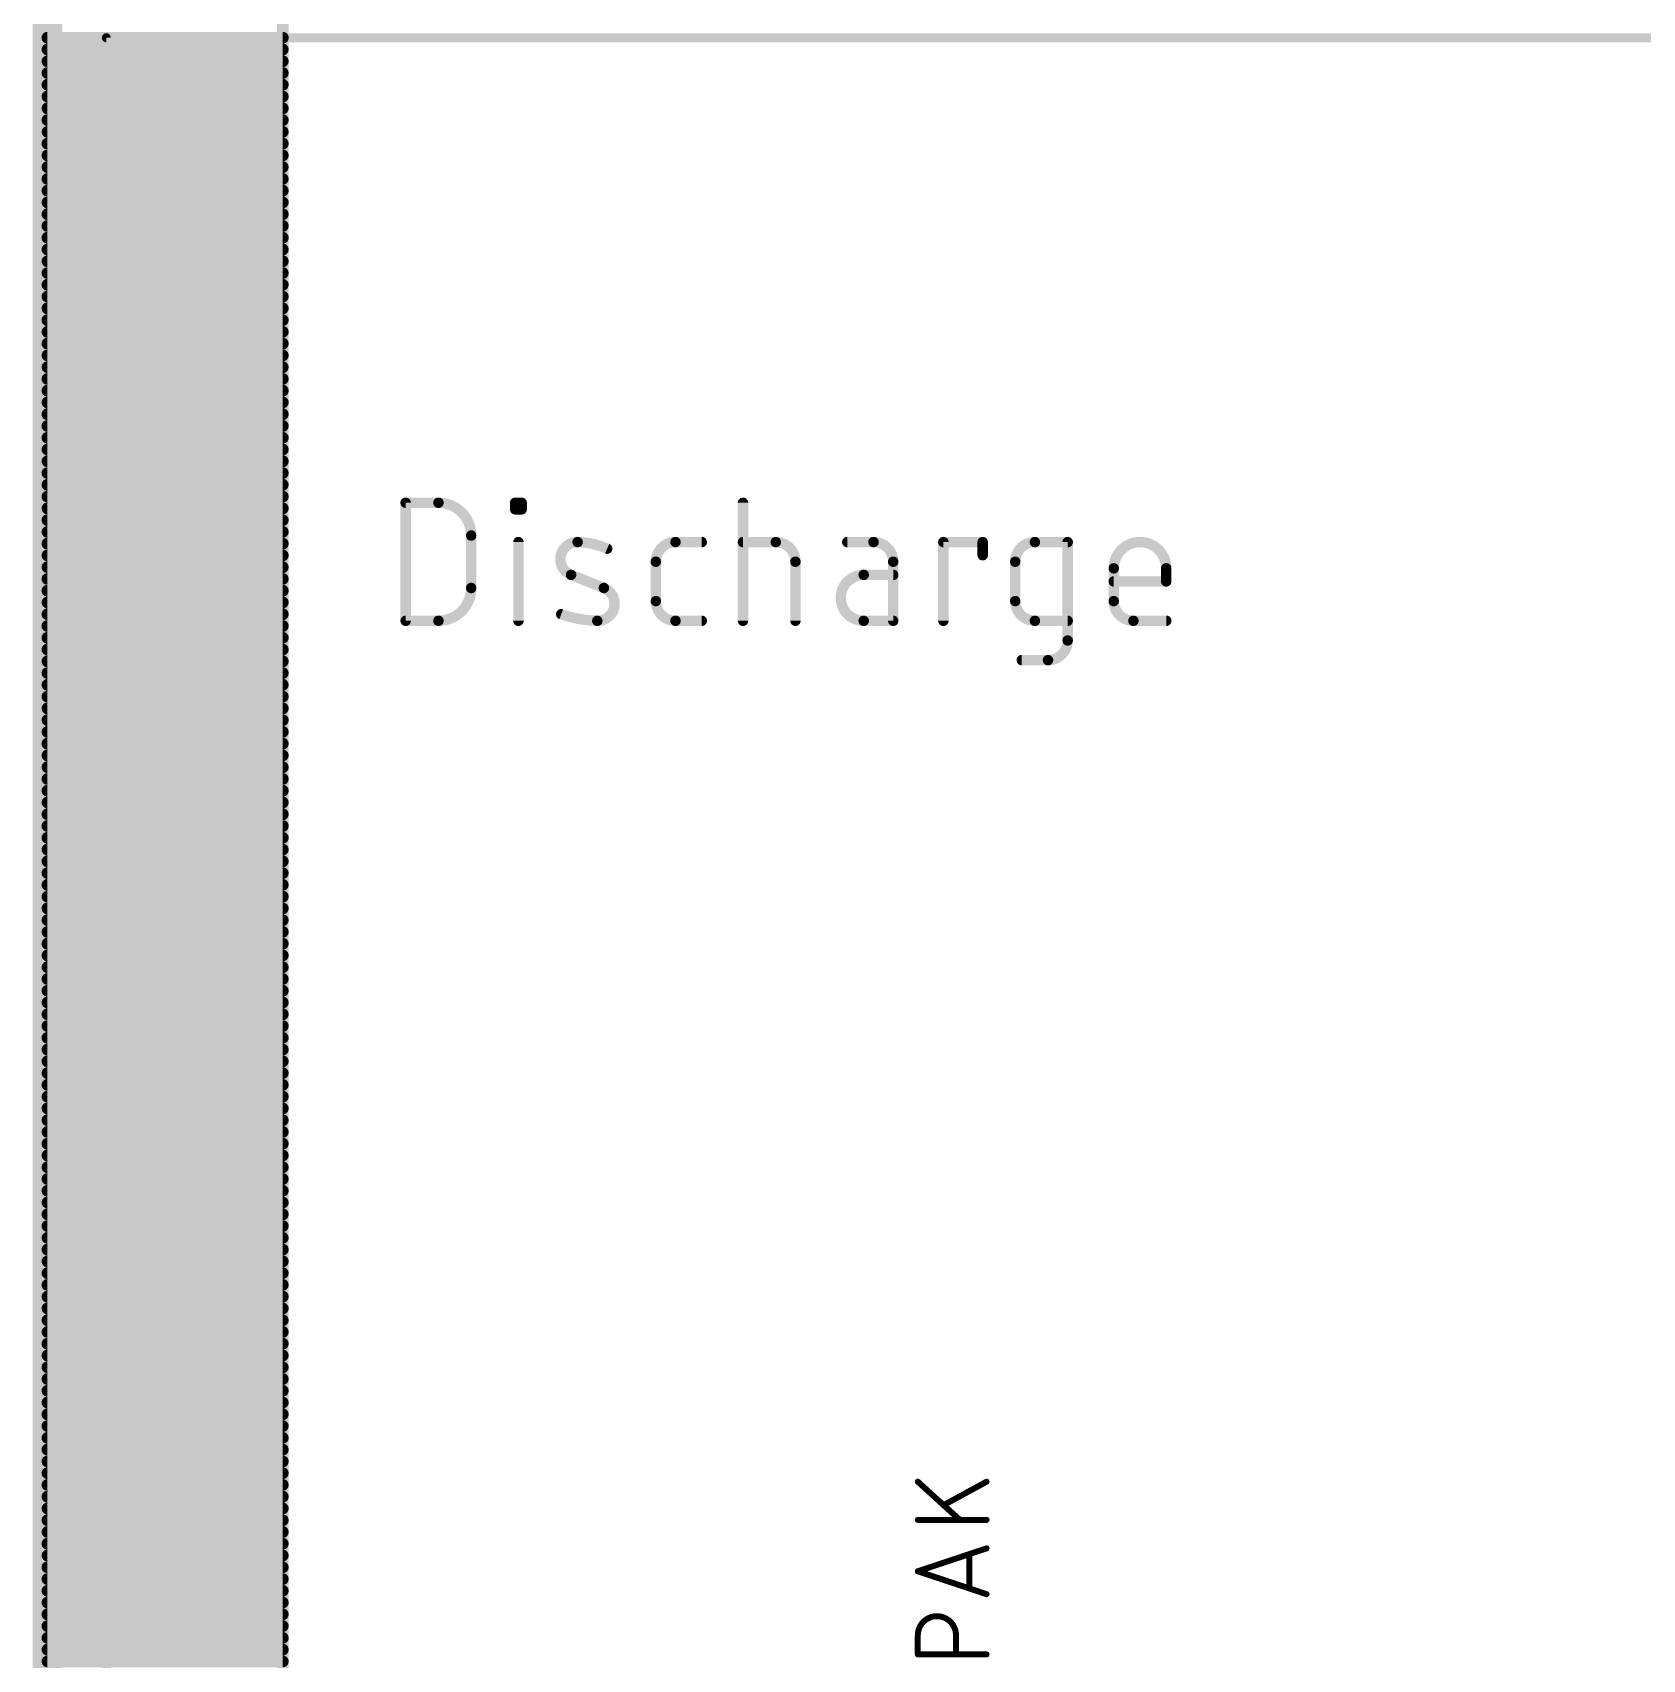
# Model space of a CAD drawing. Extents: x -92 to 260, y -27 to 208.
# Drawn here: x 133.75 to 161.11, y 147.43 to 175.09 of the extents above; entities that cross this region are included whole.
import ezdxf

# ---------------------------------------------------------------- set-up
doc = ezdxf.new("R2010")
doc.units = 0
for name, color, linetype in [('1', 12, 'CONTINUOUS'), ('121', 253, 'CONTINUOUS'), ('16', 132, 'CONTINUOUS'), ('21', 253, 'CONTINUOUS'), ('27', 253, 'CONTINUOUS')]:
    doc.layers.add(name, color=color, linetype=linetype)

msp = doc.modelspace()

# ---------------------------------------------------------------- linework, layer by layer
at = {"layer": '1', "const_width": 0.508}
msp.add_lwpolyline([(134, 122), (134, 182)], dxfattribs=at)
at = {"layer": '121'}
for points, const_width in [([(185, 175), (135, 175)], 0.1524), ([(135, 175), (135, 85)], 0.1524), ([(140.0889, 165.0889), (140.0889, 167.0955)], 0.1778), ([(140.0889, 167.0955), (140.6463, 167.0955)], 0.1778), ([(141.95, 166.984), (141.95, 167.0955)], 0.1778), ([(141.95, 167.0955), (142.0615, 167.0955)], 0.1778), ([(142.0615, 166.984), (141.95, 166.984)], 0.1778), ([(142.0615, 167.0955), (142.0615, 166.984)], 0.1778), ([(145.8237, 165.0889), (145.8237, 167.0955)], 0.1778), ([(141.2037, 166.5381), (141.2037, 165.6463)], 0.1778), ([(142.0058, 165.0889), (142.0058, 166.4266)], 0.1778), ([(144.6767, 166.4266), (145.1226, 166.4266)], 0.1778), ([(145.8237, 166.4266), (146.3811, 166.4266)], 0.1778), ([(148.043, 166.4266), (147.5971, 166.4266)], 0.1778), ([(149.2302, 165.0889), (149.2302, 166.4266)], 0.1778), ([(149.2302, 166.4266), (149.8991, 166.4266)], 0.1778), ([(149.8991, 166.4266), (149.8991, 166.2037)], 0.1778), ([(150.7862, 166.4266), (151.3436, 166.4266)], 0.1778), ([(151.3436, 166.4266), (151.3436, 164.7545)], 0.1778), ([(143.4586, 165.6463), (142.9012, 165.8692)], 0.1778), ([(144.3423, 165.4233), (144.3423, 166.0922)], 0.1778), ([(146.7155, 166.0922), (146.7155, 165.0889)], 0.1778), ([(148.3775, 165.8692), (147.8758, 165.8692)], 0.1778), ([(148.3775, 165.0889), (148.3775, 166.0922)], 0.1778), ([(150.4518, 165.4233), (150.4518, 166.0922)], 0.1778), ([(152.1267, 165.4233), (152.1267, 165.9807)], 0.1778), ([(153.0185, 165.9807), (153.0185, 165.7578)], 0.1778), ([(153.0185, 165.7578), (152.1267, 165.7578)], 0.1778), ([(140.6463, 165.0889), (140.0889, 165.0889)], 0.1778), ([(145.1226, 165.0889), (144.6767, 165.0889)], 0.1778), ([(147.8758, 165.0889), (148.3775, 165.0889)], 0.1778), ([(151.3436, 165.0889), (150.7862, 165.0889)], 0.1778), ([(153.0185, 165.0889), (152.4611, 165.0889)], 0.1778), ([(151.0092, 164.42), (150.5632, 164.42)], 0.1778)]:
    msp.add_lwpolyline(points, dxfattribs=dict(at, const_width=const_width))
for points, const_width in [([(135, 175.0381, 1), (135, 174.9619)], 0.0762), ([(135.0381, 175, 1), (134.9619, 175)], 0.0762), ([(140.1334, 167.0955, 1), (140.0444, 167.0955)], 0.0889), ([(140.0889, 167.14, 1), (140.0889, 167.0511)], 0.0889), ([(141.2037, 166.5381, 0.4142), (140.6463, 167.0955)], 0.1778), ([(140.6463, 167.14, 1), (140.6463, 167.0511)], 0.0889), ([(140.6463, 167.0511, 1), (140.6463, 167.14)], 0.0889), ([(141.9945, 167.0955, 1), (141.9056, 167.0955)], 0.0889), ([(141.95, 167.14, 1), (141.95, 167.0511)], 0.0889), ([(141.95, 167.0285, 1), (141.95, 166.9396)], 0.0889), ([(142.106, 167.0955, 1), (142.0171, 167.0955)], 0.0889), ([(142.0615, 167.0511, 1), (142.0615, 167.14)], 0.0889), ([(142.0615, 166.9396, 1), (142.0615, 167.0285)], 0.0889), ([(145.8681, 167.0955, 1), (145.7792, 167.0955)], 0.0889), ([(141.9056, 166.984, 1), (141.9945, 166.984)], 0.0889), ([(142.0171, 166.984, 1), (142.106, 166.984)], 0.0889), ([(141.2481, 166.5381, 1), (141.1592, 166.5381)], 0.0889), ([(141.1592, 166.5381, 1), (141.2481, 166.5381)], 0.0889), ([(142.0502, 166.4266, 1), (141.9613, 166.4266)], 0.0889), ([(143.0126, 166.4266, 0.8318), (142.9012, 165.8692)], 0.1778), ([(143.0133, 166.4711, 1), (143.012, 166.3822)], 0.0889), ([(143.5143, 166.3152, 0.1026), (143.0126, 166.4266)], 0.1778), ([(143.012, 166.3822, 1), (143.0133, 166.4711)], 0.0889), ([(144.6767, 166.4266, 0.4142), (144.3423, 166.0922)], 0.1778), ([(144.6767, 166.4711, 1), (144.6767, 166.3822)], 0.0889), ([(144.6767, 166.3822, 1), (144.6767, 166.4711)], 0.0889), ([(145.1226, 166.3822, 1), (145.1226, 166.4711)], 0.0889), ([(145.8237, 166.4711, 1), (145.8237, 166.3822)], 0.0889), ([(146.7155, 166.0922, 0.4142), (146.3811, 166.4266)], 0.1778), ([(146.3811, 166.4711, 1), (146.3811, 166.3822)], 0.0889), ([(146.3811, 166.3822, 1), (146.3811, 166.4711)], 0.0889), ([(147.5971, 166.4711, 1), (147.5971, 166.3822)], 0.0889), ([(148.3775, 166.0922, 0.4142), (148.043, 166.4266)], 0.1778), ([(148.043, 166.4711, 1), (148.043, 166.3822)], 0.0889), ([(148.043, 166.3822, 1), (148.043, 166.4711)], 0.0889), ([(149.2747, 166.4266, 1), (149.1857, 166.4266)], 0.0889), ([(149.2302, 166.4711, 1), (149.2302, 166.3822)], 0.0889), ([(149.9435, 166.4266, 1), (149.8546, 166.4266)], 0.0889), ([(149.8991, 166.3822, 1), (149.8991, 166.4711)], 0.0889), ([(150.7862, 166.4266, 0.4142), (150.4518, 166.0922)], 0.1778), ([(150.7862, 166.4711, 1), (150.7862, 166.3822)], 0.0889), ([(150.7862, 166.3822, 1), (150.7862, 166.4711)], 0.0889), ([(151.388, 166.4266, 1), (151.2991, 166.4266)], 0.0889), ([(151.3436, 166.3822, 1), (151.3436, 166.4711)], 0.0889), ([(153.0185, 165.9807, 1), (152.1267, 165.9807)], 0.1778), ([(143.496, 166.2746, 1), (143.5325, 166.3557)], 0.0889), ([(149.8546, 166.2037, 1), (149.9435, 166.2037)], 0.0889), ([(142.9177, 165.9105, 1), (142.8847, 165.828)], 0.0889), ([(142.8847, 165.828, 1), (142.9177, 165.9105)], 0.0889), ([(144.3868, 166.0922, 1), (144.2979, 166.0922)], 0.0889), ([(144.2979, 166.0922, 1), (144.3868, 166.0922)], 0.0889), ([(146.7599, 166.0922, 1), (146.671, 166.0922)], 0.0889), ([(146.671, 166.0922, 1), (146.7599, 166.0922)], 0.0889), ([(147.8758, 165.8692, 1), (147.8758, 165.0889)], 0.1778), ([(147.8758, 165.9137, 1), (147.8758, 165.8248)], 0.0889), ([(147.8758, 165.8248, 1), (147.8758, 165.9137)], 0.0889), ([(148.4219, 166.0922, 1), (148.333, 166.0922)], 0.0889), ([(148.333, 166.0922, 1), (148.4219, 166.0922)], 0.0889), ([(148.3775, 165.8248, 1), (148.3775, 165.9137)], 0.0889), ([(150.4962, 166.0922, 1), (150.4073, 166.0922)], 0.0889), ([(150.4073, 166.0922, 1), (150.4962, 166.0922)], 0.0889), ([(152.1712, 165.9807, 1), (152.0823, 165.9807)], 0.0889), ([(152.0823, 165.9807, 1), (152.1712, 165.9807)], 0.0889), ([(153.063, 165.9807, 1), (152.9741, 165.9807)], 0.0889), ([(152.9741, 165.9807, 1), (153.063, 165.9807)], 0.0889), ([(140.6463, 165.0889, 0.4142), (141.2037, 165.6463)], 0.1778), ([(141.2481, 165.6463, 1), (141.1592, 165.6463)], 0.0889), ([(141.1592, 165.6463, 1), (141.2481, 165.6463)], 0.0889), ([(143.3471, 165.0889, 0.8318), (143.4586, 165.6463)], 0.1778), ([(143.4751, 165.6876, 1), (143.442, 165.605)], 0.0889), ([(143.442, 165.605, 1), (143.4751, 165.6876)], 0.0889), ([(152.1267, 165.8022, 1), (152.1267, 165.7133)], 0.0889), ([(152.9741, 165.7578, 1), (153.063, 165.7578)], 0.0889), ([(153.0185, 165.7133, 1), (153.0185, 165.8022)], 0.0889), ([(144.3423, 165.4233, 0.4142), (144.6767, 165.0889)], 0.1778), ([(144.3868, 165.4233, 1), (144.2979, 165.4233)], 0.0889), ([(144.2979, 165.4233, 1), (144.3868, 165.4233)], 0.0889), ([(150.4518, 165.4233, 0.4142), (150.7862, 165.0889)], 0.1778), ([(150.4962, 165.4233, 1), (150.4073, 165.4233)], 0.0889), ([(150.4073, 165.4233, 1), (150.4962, 165.4233)], 0.0889), ([(152.1267, 165.4233, 0.4142), (152.4611, 165.0889)], 0.1778), ([(152.1712, 165.4233, 1), (152.0823, 165.4233)], 0.0889), ([(152.0823, 165.4233, 1), (152.1712, 165.4233)], 0.0889), ([(140.0889, 165.1334, 1), (140.0889, 165.0444)], 0.0889), ([(140.0444, 165.0889, 1), (140.1334, 165.0889)], 0.0889), ([(140.6463, 165.1334, 1), (140.6463, 165.0444)], 0.0889), ([(140.6463, 165.0444, 1), (140.6463, 165.1334)], 0.0889), ([(141.9613, 165.0889, 1), (142.0502, 165.0889)], 0.0889), ([(142.7339, 165.2004, 0.083), (143.3471, 165.0889)], 0.1778), ([(142.749, 165.2422, 1), (142.7189, 165.1586)], 0.0889), ([(143.3477, 165.1333, 1), (143.3464, 165.0445)], 0.0889), ([(143.3464, 165.0445, 1), (143.3477, 165.1333)], 0.0889), ([(144.6767, 165.1334, 1), (144.6767, 165.0444)], 0.0889), ([(144.6767, 165.0444, 1), (144.6767, 165.1334)], 0.0889), ([(145.1226, 165.0444, 1), (145.1226, 165.1334)], 0.0889), ([(145.7792, 165.0889, 1), (145.8681, 165.0889)], 0.0889), ([(146.671, 165.0889, 1), (146.7599, 165.0889)], 0.0889), ([(147.8758, 165.1334, 1), (147.8758, 165.0444)], 0.0889), ([(147.8758, 165.0444, 1), (147.8758, 165.1334)], 0.0889), ([(148.333, 165.0889, 1), (148.4219, 165.0889)], 0.0889), ([(148.3775, 165.0444, 1), (148.3775, 165.1334)], 0.0889), ([(149.1857, 165.0889, 1), (149.2747, 165.0889)], 0.0889), ([(150.7862, 165.1334, 1), (150.7862, 165.0444)], 0.0889), ([(150.7862, 165.0444, 1), (150.7862, 165.1334)], 0.0889), ([(151.3436, 165.0444, 1), (151.3436, 165.1334)], 0.0889), ([(152.4611, 165.1334, 1), (152.4611, 165.0444)], 0.0889), ([(152.4611, 165.0444, 1), (152.4611, 165.1334)], 0.0889), ([(153.0185, 165.0444, 1), (153.0185, 165.1334)], 0.0889), ([(151.0092, 164.42, 0.4142), (151.3436, 164.7545)], 0.1778), ([(151.388, 164.7545, 1), (151.2991, 164.7545)], 0.0889), ([(151.2991, 164.7545, 1), (151.388, 164.7545)], 0.0889), ([(150.5632, 164.4645, 1), (150.5632, 164.3756)], 0.0889), ([(151.0092, 164.4645, 1), (151.0092, 164.3756)], 0.0889), ([(151.0092, 164.3756, 1), (151.0092, 164.4645)], 0.0889)]:
    msp.add_lwpolyline(points, format="xyb", dxfattribs=dict(at, const_width=const_width))
at = {"layer": '16', "const_width": 0.508}
msp.add_lwpolyline([(134, 122), (134, 183)], dxfattribs=at)
at = {"layer": '21', "const_width": 0.2}
for points in [[(134, 121.7), (134, 180.3)], [(138, 180.3), (138, 121.7)], [(134, 175), (138, 175)], [(134, 174.8), (138, 174.8)], [(134, 174.6), (138, 174.6)], [(134, 174.4), (138, 174.4)], [(134, 174.2), (138, 174.2)], [(134, 174), (138, 174)], [(134, 173.8), (138, 173.8)], [(134, 173.6), (138, 173.6)], [(134, 173.4), (138, 173.4)], [(134, 173.2), (138, 173.2)], [(134, 173), (138, 173)], [(134, 172.8), (138, 172.8)], [(134, 172.6), (138, 172.6)], [(134, 172.4), (138, 172.4)], [(134, 172.2), (138, 172.2)], [(134, 172), (138, 172)], [(134, 171.8), (138, 171.8)], [(134, 171.6), (138, 171.6)], [(134, 171.4), (138, 171.4)], [(134, 171.2), (138, 171.2)], [(134, 171), (138, 171)], [(134, 170.8), (138, 170.8)], [(134, 170.6), (138, 170.6)], [(134, 170.4), (138, 170.4)], [(134, 170.2), (138, 170.2)], [(134, 170), (138, 170)], [(134, 169.8), (138, 169.8)], [(134, 169.6), (138, 169.6)], [(134, 169.4), (138, 169.4)], [(134, 169.2), (138, 169.2)], [(134, 169), (138, 169)], [(134, 168.8), (138, 168.8)], [(134, 168.6), (138, 168.6)], [(134, 168.4), (138, 168.4)], [(134, 168.2), (138, 168.2)], [(134, 168), (138, 168)], [(134, 167.8), (138, 167.8)], [(134, 167.6), (138, 167.6)], [(134, 167.4), (138, 167.4)], [(134, 167.2), (138, 167.2)], [(134, 167), (138, 167)], [(134, 166.8), (138, 166.8)], [(134, 166.6), (138, 166.6)], [(134, 166.4), (138, 166.4)], [(134, 166.2), (138, 166.2)], [(134, 166), (138, 166)], [(134, 165.8), (138, 165.8)], [(134, 165.6), (138, 165.6)], [(134, 165.4), (138, 165.4)], [(134, 165.2), (138, 165.2)], [(134, 165), (138, 165)], [(134, 164.8), (138, 164.8)], [(134, 164.6), (138, 164.6)], [(134, 164.4), (138, 164.4)], [(134, 164.2), (138, 164.2)], [(134, 164), (138, 164)], [(134, 163.8), (138, 163.8)], [(134, 163.6), (138, 163.6)], [(134, 163.4), (138, 163.4)], [(134, 163.2), (138, 163.2)], [(134, 163), (138, 163)], [(134, 162.8), (138, 162.8)], [(134, 162.6), (138, 162.6)], [(134, 162.4), (138, 162.4)], [(134, 162.2), (138, 162.2)], [(134, 162), (138, 162)], [(134, 161.8), (138, 161.8)], [(134, 161.6), (138, 161.6)], [(134, 161.4), (138, 161.4)], [(134, 161.2), (138, 161.2)], [(134, 161), (138, 161)], [(134, 160.8), (138, 160.8)], [(134, 160.6), (138, 160.6)], [(134, 160.4), (138, 160.4)], [(134, 160.2), (138, 160.2)], [(134, 160), (138, 160)], [(134, 159.8), (138, 159.8)], [(134, 159.6), (138, 159.6)], [(134, 159.4), (138, 159.4)], [(134, 159.2), (138, 159.2)], [(134, 159), (138, 159)], [(134, 158.8), (138, 158.8)], [(134, 158.6), (138, 158.6)], [(134, 158.4), (138, 158.4)], [(134, 158.2), (138, 158.2)], [(134, 158), (138, 158)], [(134, 157.8), (138, 157.8)], [(134, 157.6), (138, 157.6)], [(134, 157.4), (138, 157.4)], [(134, 157.2), (138, 157.2)], [(134, 157), (138, 157)], [(134, 156.8), (138, 156.8)], [(134, 156.6), (138, 156.6)], [(134, 156.4), (138, 156.4)], [(134, 156.2), (138, 156.2)], [(134, 156), (138, 156)], [(134, 155.8), (138, 155.8)], [(134, 155.6), (138, 155.6)], [(134, 155.4), (138, 155.4)], [(134, 155.2), (138, 155.2)], [(134, 155), (138, 155)], [(134, 154.8), (138, 154.8)], [(134, 154.6), (138, 154.6)], [(134, 154.4), (138, 154.4)], [(134, 154.2), (138, 154.2)], [(134, 154), (138, 154)], [(134, 153.8), (138, 153.8)], [(134, 153.6), (138, 153.6)], [(134, 153.4), (138, 153.4)], [(134, 153.2), (138, 153.2)], [(134, 153), (138, 153)], [(134, 152.8), (138, 152.8)], [(134, 152.6), (138, 152.6)], [(134, 152.4), (138, 152.4)], [(134, 152.2), (138, 152.2)], [(134, 152), (138, 152)], [(134, 151.8), (138, 151.8)], [(134, 151.6), (138, 151.6)], [(134, 151.4), (138, 151.4)], [(134, 151.2), (138, 151.2)], [(134, 151), (138, 151)], [(134, 150.8), (138, 150.8)], [(134, 150.6), (138, 150.6)], [(134, 150.4), (138, 150.4)], [(134, 150.2), (138, 150.2)], [(134, 150), (138, 150)], [(134, 149.8), (138, 149.8)], [(134, 149.6), (138, 149.6)], [(134, 149.4), (138, 149.4)], [(134, 149.2), (138, 149.2)], [(134, 149), (138, 149)], [(134, 148.8), (138, 148.8)], [(134, 148.6), (138, 148.6)], [(134, 148.4), (138, 148.4)], [(134, 148.2), (138, 148.2)], [(134, 148), (138, 148)], [(134, 147.8), (138, 147.8)], [(134, 147.6), (138, 147.6)], [(134, 147.4), (138, 147.4)]]:
    msp.add_lwpolyline(points, dxfattribs=at)
at = {"layer": '21', "const_width": 0.1}
for points in [[(134, 175.05, 1), (134, 174.95)], [(138, 174.95, 1), (138, 175.05)], [(134, 174.85, 1), (134, 174.75)], [(138, 174.75, 1), (138, 174.85)], [(134, 174.65, 1), (134, 174.55)], [(138, 174.55, 1), (138, 174.65)], [(134, 174.45, 1), (134, 174.35)], [(134, 174.25, 1), (134, 174.15)], [(138, 174.35, 1), (138, 174.45)], [(138, 174.15, 1), (138, 174.25)], [(134, 174.05, 1), (134, 173.95)], [(138, 173.95, 1), (138, 174.05)], [(134, 173.85, 1), (134, 173.75)], [(134, 173.65, 1), (134, 173.55)], [(138, 173.75, 1), (138, 173.85)], [(138, 173.55, 1), (138, 173.65)], [(134, 173.45, 1), (134, 173.35)], [(138, 173.35, 1), (138, 173.45)], [(134, 173.25, 1), (134, 173.15)], [(138, 173.15, 1), (138, 173.25)], [(134, 173.05, 1), (134, 172.95)], [(134, 172.85, 1), (134, 172.75)], [(138, 172.95, 1), (138, 173.05)], [(138, 172.75, 1), (138, 172.85)], [(134, 172.65, 1), (134, 172.55)], [(138, 172.55, 1), (138, 172.65)], [(134, 172.45, 1), (134, 172.35)], [(134, 172.25, 1), (134, 172.15)], [(138, 172.35, 1), (138, 172.45)], [(138, 172.15, 1), (138, 172.25)], [(134, 172.05, 1), (134, 171.95)], [(138, 171.95, 1), (138, 172.05)], [(134, 171.85, 1), (134, 171.75)], [(138, 171.75, 1), (138, 171.85)], [(134, 171.65, 1), (134, 171.55)], [(134, 171.45, 1), (134, 171.35)], [(138, 171.55, 1), (138, 171.65)], [(138, 171.35, 1), (138, 171.45)], [(134, 171.25, 1), (134, 171.15)], [(138, 171.15, 1), (138, 171.25)], [(134, 171.05, 1), (134, 170.95)], [(138, 170.95, 1), (138, 171.05)], [(134, 170.85, 1), (134, 170.75)], [(134, 170.65, 1), (134, 170.55)], [(138, 170.75, 1), (138, 170.85)], [(138, 170.55, 1), (138, 170.65)], [(134, 170.45, 1), (134, 170.35)], [(138, 170.35, 1), (138, 170.45)], [(134, 170.25, 1), (134, 170.15)], [(134, 170.05, 1), (134, 169.95)], [(138, 170.15, 1), (138, 170.25)], [(138, 169.95, 1), (138, 170.05)], [(134, 169.85, 1), (134, 169.75)], [(138, 169.75, 1), (138, 169.85)], [(134, 169.65, 1), (134, 169.55)], [(138, 169.55, 1), (138, 169.65)], [(134, 169.45, 1), (134, 169.35)], [(134, 169.25, 1), (134, 169.15)], [(138, 169.35, 1), (138, 169.45)], [(138, 169.15, 1), (138, 169.25)], [(134, 169.05, 1), (134, 168.95)], [(138, 168.95, 1), (138, 169.05)], [(134, 168.85, 1), (134, 168.75)], [(134, 168.65, 1), (134, 168.55)], [(138, 168.75, 1), (138, 168.85)], [(138, 168.55, 1), (138, 168.65)], [(134, 168.45, 1), (134, 168.35)], [(138, 168.35, 1), (138, 168.45)], [(134, 168.25, 1), (134, 168.15)], [(138, 168.15, 1), (138, 168.25)], [(134, 168.05, 1), (134, 167.95)], [(134, 167.85, 1), (134, 167.75)], [(138, 167.95, 1), (138, 168.05)], [(138, 167.75, 1), (138, 167.85)], [(134, 167.65, 1), (134, 167.55)], [(138, 167.55, 1), (138, 167.65)], [(134, 167.45, 1), (134, 167.35)], [(138, 167.35, 1), (138, 167.45)], [(134, 167.25, 1), (134, 167.15)], [(134, 167.05, 1), (134, 166.95)], [(138, 167.15, 1), (138, 167.25)], [(138, 166.95, 1), (138, 167.05)], [(134, 166.85, 1), (134, 166.75)], [(138, 166.75, 1), (138, 166.85)], [(134, 166.65, 1), (134, 166.55)], [(134, 166.45, 1), (134, 166.35)], [(138, 166.55, 1), (138, 166.65)], [(138, 166.35, 1), (138, 166.45)], [(134, 166.25, 1), (134, 166.15)], [(138, 166.15, 1), (138, 166.25)], [(134, 166.05, 1), (134, 165.95)], [(138, 165.95, 1), (138, 166.05)], [(134, 165.85, 1), (134, 165.75)], [(134, 165.65, 1), (134, 165.55)], [(138, 165.75, 1), (138, 165.85)], [(138, 165.55, 1), (138, 165.65)], [(134, 165.45, 1), (134, 165.35)], [(138, 165.35, 1), (138, 165.45)], [(134, 165.25, 1), (134, 165.15)], [(138, 165.15, 1), (138, 165.25)], [(134, 165.05, 1), (134, 164.95)], [(134, 164.85, 1), (134, 164.75)], [(138, 164.95, 1), (138, 165.05)], [(138, 164.75, 1), (138, 164.85)], [(134, 164.65, 1), (134, 164.55)], [(138, 164.55, 1), (138, 164.65)], [(134, 164.45, 1), (134, 164.35)], [(134, 164.25, 1), (134, 164.15)], [(138, 164.35, 1), (138, 164.45)], [(138, 164.15, 1), (138, 164.25)], [(134, 164.05, 1), (134, 163.95)], [(138, 163.95, 1), (138, 164.05)], [(134, 163.85, 1), (134, 163.75)], [(138, 163.75, 1), (138, 163.85)], [(134, 163.65, 1), (134, 163.55)], [(134, 163.45, 1), (134, 163.35)], [(138, 163.55, 1), (138, 163.65)], [(138, 163.35, 1), (138, 163.45)], [(134, 163.25, 1), (134, 163.15)], [(138, 163.15, 1), (138, 163.25)], [(134, 163.05, 1), (134, 162.95)], [(134, 162.85, 1), (134, 162.75)], [(138, 162.95, 1), (138, 163.05)], [(138, 162.75, 1), (138, 162.85)], [(134, 162.65, 1), (134, 162.55)], [(138, 162.55, 1), (138, 162.65)], [(134, 162.45, 1), (134, 162.35)], [(138, 162.35, 1), (138, 162.45)], [(134, 162.25, 1), (134, 162.15)], [(134, 162.05, 1), (134, 161.95)], [(138, 162.15, 1), (138, 162.25)], [(138, 161.95, 1), (138, 162.05)], [(134, 161.85, 1), (134, 161.75)], [(138, 161.75, 1), (138, 161.85)], [(134, 161.65, 1), (134, 161.55)], [(138, 161.55, 1), (138, 161.65)], [(134, 161.45, 1), (134, 161.35)], [(134, 161.25, 1), (134, 161.15)], [(138, 161.35, 1), (138, 161.45)], [(138, 161.15, 1), (138, 161.25)], [(134, 161.05, 1), (134, 160.95)], [(138, 160.95, 1), (138, 161.05)], [(134, 160.85, 1), (134, 160.75)], [(134, 160.65, 1), (134, 160.55)], [(138, 160.75, 1), (138, 160.85)], [(138, 160.55, 1), (138, 160.65)], [(134, 160.45, 1), (134, 160.35)], [(138, 160.35, 1), (138, 160.45)], [(134, 160.25, 1), (134, 160.15)], [(138, 160.15, 1), (138, 160.25)], [(134, 160.05, 1), (134, 159.95)], [(134, 159.85, 1), (134, 159.75)], [(138, 159.95, 1), (138, 160.05)], [(138, 159.75, 1), (138, 159.85)], [(134, 159.65, 1), (134, 159.55)], [(138, 159.55, 1), (138, 159.65)], [(134, 159.45, 1), (134, 159.35)], [(134, 159.25, 1), (134, 159.15)], [(138, 159.35, 1), (138, 159.45)], [(138, 159.15, 1), (138, 159.25)], [(134, 159.05, 1), (134, 158.95)], [(138, 158.95, 1), (138, 159.05)], [(134, 158.85, 1), (134, 158.75)], [(138, 158.75, 1), (138, 158.85)], [(134, 158.65, 1), (134, 158.55)], [(134, 158.45, 1), (134, 158.35)], [(138, 158.55, 1), (138, 158.65)], [(138, 158.35, 1), (138, 158.45)], [(134, 158.25, 1), (134, 158.15)], [(138, 158.15, 1), (138, 158.25)], [(134, 158.05, 1), (134, 157.95)], [(138, 157.95, 1), (138, 158.05)], [(134, 157.85, 1), (134, 157.75)], [(134, 157.65, 1), (134, 157.55)], [(138, 157.75, 1), (138, 157.85)], [(138, 157.55, 1), (138, 157.65)], [(134, 157.45, 1), (134, 157.35)], [(138, 157.35, 1), (138, 157.45)], [(134, 157.25, 1), (134, 157.15)], [(134, 157.05, 1), (134, 156.95)], [(138, 157.15, 1), (138, 157.25)], [(138, 156.95, 1), (138, 157.05)], [(134, 156.85, 1), (134, 156.75)], [(138, 156.75, 1), (138, 156.85)], [(134, 156.65, 1), (134, 156.55)], [(138, 156.55, 1), (138, 156.65)], [(134, 156.45, 1), (134, 156.35)], [(134, 156.25, 1), (134, 156.15)], [(138, 156.35, 1), (138, 156.45)], [(138, 156.15, 1), (138, 156.25)], [(134, 156.05, 1), (134, 155.95)], [(138, 155.95, 1), (138, 156.05)], [(134, 155.85, 1), (134, 155.75)], [(134, 155.65, 1), (134, 155.55)], [(138, 155.75, 1), (138, 155.85)], [(138, 155.55, 1), (138, 155.65)], [(134, 155.45, 1), (134, 155.35)], [(138, 155.35, 1), (138, 155.45)], [(134, 155.25, 1), (134, 155.15)], [(138, 155.15, 1), (138, 155.25)], [(134, 155.05, 1), (134, 154.95)], [(134, 154.85, 1), (134, 154.75)], [(138, 154.95, 1), (138, 155.05)], [(138, 154.75, 1), (138, 154.85)], [(134, 154.65, 1), (134, 154.55)], [(138, 154.55, 1), (138, 154.65)], [(134, 154.45, 1), (134, 154.35)], [(138, 154.35, 1), (138, 154.45)], [(134, 154.25, 1), (134, 154.15)], [(134, 154.05, 1), (134, 153.95)], [(138, 154.15, 1), (138, 154.25)], [(138, 153.95, 1), (138, 154.05)], [(134, 153.85, 1), (134, 153.75)], [(138, 153.75, 1), (138, 153.85)], [(134, 153.65, 1), (134, 153.55)], [(134, 153.45, 1), (134, 153.35)], [(138, 153.55, 1), (138, 153.65)], [(138, 153.35, 1), (138, 153.45)], [(134, 153.25, 1), (134, 153.15)], [(138, 153.15, 1), (138, 153.25)], [(134, 153.05, 1), (134, 152.95)], [(138, 152.95, 1), (138, 153.05)], [(134, 152.85, 1), (134, 152.75)], [(134, 152.65, 1), (134, 152.55)], [(138, 152.75, 1), (138, 152.85)], [(138, 152.55, 1), (138, 152.65)], [(134, 152.45, 1), (134, 152.35)], [(138, 152.35, 1), (138, 152.45)], [(134, 152.25, 1), (134, 152.15)], [(138, 152.15, 1), (138, 152.25)], [(134, 152.05, 1), (134, 151.95)], [(134, 151.85, 1), (134, 151.75)], [(138, 151.95, 1), (138, 152.05)], [(138, 151.75, 1), (138, 151.85)], [(134, 151.65, 1), (134, 151.55)], [(138, 151.55, 1), (138, 151.65)], [(134, 151.45, 1), (134, 151.35)], [(134, 151.25, 1), (134, 151.15)], [(138, 151.35, 1), (138, 151.45)], [(138, 151.15, 1), (138, 151.25)], [(134, 151.05, 1), (134, 150.95)], [(138, 150.95, 1), (138, 151.05)], [(134, 150.85, 1), (134, 150.75)], [(138, 150.75, 1), (138, 150.85)], [(134, 150.65, 1), (134, 150.55)], [(134, 150.45, 1), (134, 150.35)], [(138, 150.55, 1), (138, 150.65)], [(138, 150.35, 1), (138, 150.45)], [(134, 150.25, 1), (134, 150.15)], [(138, 150.15, 1), (138, 150.25)], [(134, 150.05, 1), (134, 149.95)], [(134, 149.85, 1), (134, 149.75)], [(138, 149.95, 1), (138, 150.05)], [(138, 149.75, 1), (138, 149.85)], [(134, 149.65, 1), (134, 149.55)], [(138, 149.55, 1), (138, 149.65)], [(134, 149.45, 1), (134, 149.35)], [(138, 149.35, 1), (138, 149.45)], [(134, 149.25, 1), (134, 149.15)], [(134, 149.05, 1), (134, 148.95)], [(138, 149.15, 1), (138, 149.25)], [(138, 148.95, 1), (138, 149.05)], [(134, 148.85, 1), (134, 148.75)], [(138, 148.75, 1), (138, 148.85)], [(134, 148.65, 1), (134, 148.55)], [(138, 148.55, 1), (138, 148.65)], [(134, 148.45, 1), (134, 148.35)], [(134, 148.25, 1), (134, 148.15)], [(138, 148.35, 1), (138, 148.45)], [(138, 148.15, 1), (138, 148.25)], [(134, 148.05, 1), (134, 147.95)], [(138, 147.95, 1), (138, 148.05)], [(134, 147.85, 1), (134, 147.75)], [(134, 147.65, 1), (134, 147.55)], [(138, 147.75, 1), (138, 147.85)], [(138, 147.55, 1), (138, 147.65)], [(134, 147.45, 1), (134, 147.35)], [(138, 147.35, 1), (138, 147.45)]]:
    msp.add_lwpolyline(points, format="xyb", dxfattribs=at)
at = {"layer": '27', "const_width": 0.1016}
for points in [[(148.7958, 150.4544), (149.5098, 149.8053)], [(149.9642, 150.4544), (149.2502, 150.065)], [(149.9642, 149.8053), (148.7958, 149.8053)], [(148.7958, 148.9319), (149.9642, 149.3213)], [(149.6721, 149.224), (149.6721, 148.6398)], [(149.9642, 148.5424), (148.7958, 148.9319)], [(148.7958, 147.5193), (148.7958, 147.8439)], [(149.4449, 147.8439), (149.4449, 147.5193)], [(149.9642, 147.5193), (148.7958, 147.5193)]]:
    msp.add_lwpolyline(points, dxfattribs=at)
at = {"layer": '27'}
for points, const_width in [([(148.8129, 150.4732, 1), (148.7787, 150.4357)], 0.0508), ([(149.9764, 150.4321, 1), (149.952, 150.4767)], 0.0508), ([(149.238, 150.0873, 1), (149.2623, 150.0427)], 0.0508), ([(148.7958, 149.8307, 1), (148.7958, 149.7799)], 0.0508), ([(149.4927, 149.7865, 1), (149.5269, 149.8241)], 0.0508), ([(149.9642, 149.7799, 1), (149.9642, 149.8307)], 0.0508), ([(149.9722, 149.2972, 1), (149.9562, 149.3454)], 0.0508), ([(149.6975, 149.224, 1), (149.6467, 149.224)], 0.0508), ([(148.8038, 148.956, 1), (148.7878, 148.9078)], 0.0508), ([(148.7878, 148.956, 1), (148.8038, 148.9078)], 0.0508), ([(149.6467, 148.6398, 1), (149.6975, 148.6398)], 0.0508), ([(149.9562, 148.5183, 1), (149.9722, 148.5665)], 0.0508), ([(149.4449, 147.8439, 1), (148.7958, 147.8439)], 0.1016), ([(148.8212, 147.8439, 1), (148.7704, 147.8439)], 0.0508), ([(148.7704, 147.8439, 1), (148.8212, 147.8439)], 0.0508), ([(149.4703, 147.8439, 1), (149.4195, 147.8439)], 0.0508), ([(149.4195, 147.8439, 1), (149.4703, 147.8439)], 0.0508), ([(148.7958, 147.5447, 1), (148.7958, 147.4939)], 0.0508), ([(148.7704, 147.5193, 1), (148.8212, 147.5193)], 0.0508), ([(149.4195, 147.5193, 1), (149.4703, 147.5193)], 0.0508), ([(149.9642, 147.4939, 1), (149.9642, 147.5447)], 0.0508)]:
    msp.add_lwpolyline(points, format="xyb", dxfattribs=dict(at, const_width=const_width))

doc.saveas('drawing.dxf')
